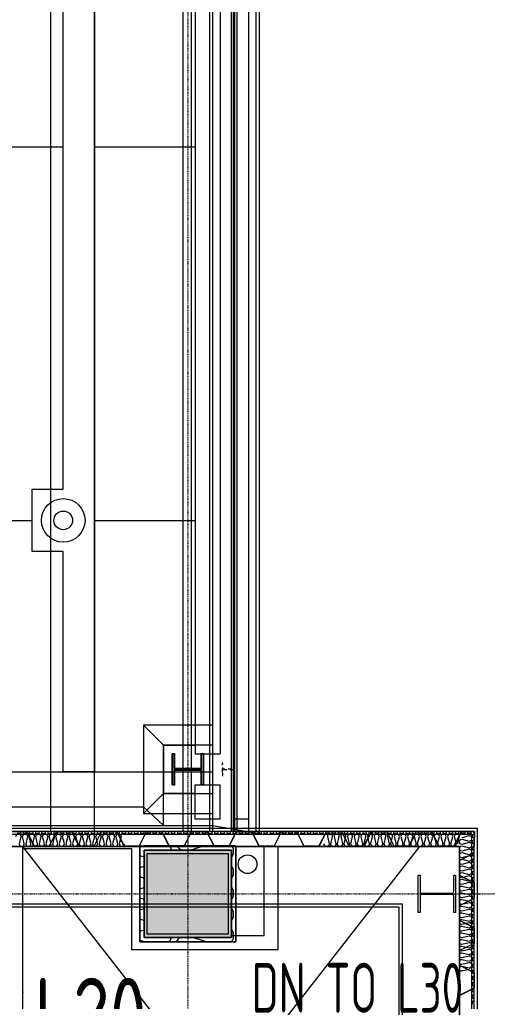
# Model space of a CAD drawing. Extents: x -32000 to 416743, y -254124 to 144214.
# Drawn here: x 260250 to 264005, y 29136 to 37022 of the extents above; entities that cross this region are included whole.
import ezdxf
from ezdxf.enums import TextEntityAlignment as Align

# ---------------------------------------------------------------- set-up
doc = ezdxf.new("R2010")
doc.units = 0
doc.header["$LTSCALE"] = 10
for name, pattern in [('H12PL4$0$JJP_三點線', [0.9, 0.3, -0.15, 0, -0.15, 0, -0.15, 0, -0.15]), ('H12PL4$0$JJP_虛線(退縮線、投影線、地下室範圍、非屬本工程、圖面分區)', [0.45, 0.3, -0.15]), ('H12PL4$0$TAI_虛線', [5.644, 2.822, -2.822]), ('XFM7P40ICA$0$H12PL4$0$CENTERK1', [0.0983, 0.0833, -0.005, 0.005, -0.005]), ('XFM7P40ICA$0$H12PL4$0$JJP_三點線', [0.9, 0.3, -0.15, 0, -0.15, 0, -0.15, 0, -0.15]), ('XFM7P40ICA$0$H12PL4$0$JJP_虛線(退縮線、投影線、地下室範圍、非屬本工程、圖面分區)', [0.45, 0.3, -0.15]), ('XFM7P40ICA$0$H12PL4$0$TAI_虛線', [5.644, 2.822, -2.822])]:
    doc.linetypes.add(name, pattern=pattern)
for name, color, linetype in [('H12PL4$0$A-OBJE-2D', 252, 'Continuous'), ('H12PL4$0$A-WALL-EX', 252, 'Continuous'), ('H12PL4$0$A-WALL-IN', 252, 'Continuous'), ('H12PL4$0$S-COL', 252, 'Continuous'), ('H12PL4$0$S-GRID', 252, 'Continuous'), ('H12PL4$0$S-SLAB-SHOW', 252, 'Continuous'), ('X-F-L40-E-CT-LV$0$E-CBL-TXT', 250, 'Continuous'), ('XFAC-F-IS-OSA-40-南棟$0$E-IT-DIM', 250, 'Continuous'), ('XFAC-F-IS-OSA-40-南棟$0$IC-PNL-TXT', 250, 'Continuous'), ('XFAC-F-IS-OSA-40-南棟$0$XFAC-F-ISEQ40-南棟$0$I-IA-P1A-TEXT', 250, 'Continuous'), ('XFM7P40ICA$0$H12PL4$0$A-WALL-EX', 252, 'Continuous'), ('XFM7P40ICA$0$H12PL4$0$A-WALL-IN', 252, 'Continuous'), ('XFM7P40ICA$0$H12PL4$0$Hattch', 252, 'Continuous'), ('XFM7P40ICA$0$H12PL4$0$L40_19_DRAN', 252, 'Continuous'), ('XFM7P40ICA$0$H12PL4$0$L40_19_GW', 252, 'Continuous'), ('XFM7P40ICA$0$H12PL4$0$L40_19_MEJI', 252, 'Continuous'), ('XFM7P40ICA$0$H12PL4$0$L40_19_SIAGE1', 252, 'Continuous'), ('XFM7P40ICA$0$H12PL4$0$L40_19_SIAGE2', 252, 'Continuous'), ('XFM7P40ICA$0$H12PL4$0$L40_19_SIAGE3', 252, 'Continuous'), ('XFM7P40ICA$0$H12PL4$0$L40_19_STEEL2', 252, 'Continuous'), ('XFM7P40ICA$0$H12PL4$0$L40_19_SUGATA2', 252, 'Continuous'), ('XFM7P40ICA$0$H12PL4$0$L40_19_SUGATA3', 252, 'Continuous'), ('XFM7P40ICA$0$H12PL4$0$S-COL', 252, 'Continuous'), ('XFM7P40ICA$0$H12PL4$0$S-GRID', 252, 'Continuous')]:
    doc.layers.add(name, color=color, linetype=linetype)
doc.styles.add('X-F-L40-E-CT-LV$0$aa-txt', font='isocp.shx', dxfattribs={"width": 0.8, "bigfont": 'china.shx'})
doc.styles.add('XFAC-F-IS-OSA-40-南棟$0$aa-txt', font='isocp.shx', dxfattribs={"bigfont": 'chineset.shx'})
doc.styles.add('XFAC-F-IS-OSA-40-南棟$0$XFAC-F-ISEQ40-南棟$0$aa-txt', font='isocp.shx', dxfattribs={"bigfont": 'chineset.shx'})

# ---------------------------------------------------------------- blocks, each defined once
blk = doc.blocks.new('H12PL4')
at = {"layer": 'H12PL4$0$A-OBJE-2D', "lineweight": 0}
for p, q in [((260275, 26300), (263463, 30380.5)), ((263463, 26300), (260275, 30380.5))]:
    blk.add_line(p, q, dxfattribs=at)
at = {"layer": 'H12PL4$0$A-WALL-EX', "lineweight": 0}
for p, q in [((261800, 30500), (261800, 89960)), ((262150, 30500), (261965, 30500)), ((262150, 30500), (261965, 30500))]:
    blk.add_line(p, q, dxfattribs=at)
at = {"layer": 'H12PL4$0$A-WALL-EX', "lineweight": 0, "flags": 128}
for points in [[(262150, 30500), (262150, 90550)], [(262150, 30500), (262150, 90550)], [(261950, 30500), (261950, 90350)], [(261965, 90365), (261965, 30500)], [(261775, 90175), (261775, 30500)], [(262175, 30500), (262175, 90175)], [(261560, 89960), (261560, 30500)], [(261965, 30500), (259935, 30500)], [(261800, 30500), (261560, 30500)], [(262175, 30500), (261775, 30500)], [(261950, 30500), (261800, 30500)], [(263900, 30500), (262150, 30500)], [(263900, 30500), (263900, 30380)], [(259935, 30380), (261965, 30380)], [(261965, 30380), (263780, 30380)], [(263780, 30380), (263780, -2530)], [(263900, -2650), (263900, 30380)]]:
    blk.add_lwpolyline(points, dxfattribs=at)
at = {"layer": 'H12PL4$0$A-WALL-EX', "linetype": 'H12PL4$0$JJP_虛線(退縮線、投影線、地下室範圍、非屬本工程、圖面分區)', "lineweight": 0, "flags": 128}
for points in [[(263319.5, 30380), (243220, 30380)], [(263780, 30380), (263319.5, 30380)], [(263780, -2650), (263780, 30380)], [(243680.5, 29919.5), (263319.5, 29919.5)], [(263319.5, 29919.5), (263319.5, -2069.5)]]:
    blk.add_lwpolyline(points, dxfattribs=at)
at = {"layer": 'H12PL4$0$A-WALL-EX', "lineweight": 0}
blk.add_point((261965, 30380), dxfattribs=at)
blk.add_point((261965, 30380), dxfattribs=at)
at = {"layer": 'H12PL4$0$A-WALL-IN', "lineweight": 0, "flags": 128}
for points in [[(260275, 30380.5), (260125, 30380.5)], [(260275, 26300), (260275, 30380.5)], [(261215, 30385), (261250, 30385)], [(261215, 30385), (261215, 29615)], [(261950, 30385), (261250, 30385)], [(261985, 30385), (261950, 30385)], [(261985, 29650), (261985, 30385)], [(261985, 29615), (261985, 29650)], [(261215, 29615), (261250, 29615)], [(261250, 29615), (261985, 29615)]]:
    blk.add_lwpolyline(points, dxfattribs=at)
at = {"layer": 'H12PL4$0$S-COL', "lineweight": 0, "flags": 128}
for points in [[(261245, 31355), (261245, 30645)], [(261245, 31355), (261405, 31195)], [(261800, 31355), (261245, 31355)], [(261800, 30645), (261800, 30805), (261800, 31195), (261800, 31355)], [(261405, 31195), (261405, 30805)], [(261800, 31195), (261405, 31195)], [(261245, 30645), (261405, 30805)], [(261405, 30805), (261800, 30805)], [(261245, 30645), (261800, 30645)]]:
    blk.add_lwpolyline(points, dxfattribs=at)
for points in [[(261725, 30875), (261725, 31125), (261705, 31125), (261705, 31007.5), (261495, 31007.5), (261495, 31125), (261475, 31125), (261475, 30875), (261495, 30875), (261495, 30992.5), (261705, 30992.5), (261705, 30875)], [(261250, 29650), (261950, 29650), (261950, 30350), (261250, 30350)]]:
    blk.add_lwpolyline(points, close=True, dxfattribs=at)
at = {"layer": 'H12PL4$0$S-COL', "linetype": 'H12PL4$0$TAI_虛線', "lineweight": 0, "flags": 128}
blk.add_lwpolyline([(261975, 30950), (261975, 31050), (261970, 31050), (261970, 31002.5), (261880, 31002.5), (261880, 31050), (261875, 31050), (261875, 30950), (261880, 30950), (261880, 30997.5), (261970, 30997.5), (261970, 30950)], close=True, dxfattribs=at)
at = {"layer": 'H12PL4$0$S-GRID', "linetype": 'H12PL4$0$JJP_三點線', "lineweight": 0}
for p, q in [((261600, 128250), (261600, -28000)), ((-29000, 30000), (289600, 30000))]:
    blk.add_line(p, q, dxfattribs=at)
at = {"layer": 'H12PL4$0$S-SLAB-SHOW', "lineweight": 0}
for p, q in [((260500, 30500), (260500, 89560)), ((260850, 30500), (260850, 89560)), ((261630, 30500), (261630, 89560))]:
    blk.add_line(p, q, dxfattribs=at)
at = {"layer": 'H12PL4$0$S-SLAB-SHOW', "lineweight": 0, "flags": 128}
for points in [[(261800, 30500), (261800, 89560)], [(260500, 30500), (244300, 30500)], [(260850, 30500), (260500, 30500)], [(261630, 30500), (260850, 30500)], [(261800, 30500), (261630, 30500)]]:
    blk.add_lwpolyline(points, dxfattribs=at)
at = {"layer": 'H12PL4$0$S-SLAB-SHOW', "linetype": 'H12PL4$0$TAI_虛線', "lineweight": 0, "flags": 128}
for points in [[(243219.5, 30380), (263780, 30380)], [(263780, 30380), (263780, -2530)]]:
    blk.add_lwpolyline(points, dxfattribs=at)
blk = doc.blocks.new('X-F-L40-E-CT-LV')
at = {"layer": 'X-F-L40-E-CT-LV$0$E-CBL-TXT', "style": 'X-F-L40-E-CT-LV$0$aa-txt', "width": 0.7}
blk.add_text('DN TO L30', height=400, dxfattribs=at).set_placement((262112.787, 29245.205), align=Align.MIDDLE_LEFT)
blk = doc.blocks.new('XFAC-F-IS-OSA-40-南棟$0$A$C6b9e34aa')
at = {"layer": 'XFAC-F-IS-OSA-40-南棟$0$XFAC-F-ISEQ40-南棟$0$I-IA-P1A-TEXT', "style": 'XFAC-F-IS-OSA-40-南棟$0$XFAC-F-ISEQ40-南棟$0$aa-txt', "width": 0.8}
blk.add_text('50A DN TO L20', height=600, dxfattribs=at).set_placement((257095, 28725.5))
blk = doc.blocks.new('XFAC-F-IS-OSA-40-南棟')
at = {"layer": 'XFAC-F-IS-OSA-40-南棟$0$E-IT-DIM'}
blk.add_blockref('XFAC-F-IS-OSA-40-南棟$0$A$C6b9e34aa', (0, 0), dxfattribs=at)
at = {"layer": 'XFAC-F-IS-OSA-40-南棟$0$IC-PNL-TXT', "style": 'XFAC-F-IS-OSA-40-南棟$0$aa-txt', "width": 0.8}
for tag, p in [('PDP', (401601.6, 10268.5)), ('PLC', (402401.6, 10268.5)), ('PLC', (403201.6, 10268.5)), ('PLC', (404001.6, 10268.5))]:
    blk.add_attdef(tag, text='', height=400, rotation=180, dxfattribs=at).set_placement(p, align=Align.MIDDLE)
at = {"layer": 'XFAC-F-IS-OSA-40-南棟$0$IC-PNL-TXT', "color": 9, "style": 'XFAC-F-IS-OSA-40-南棟$0$aa-txt', "width": 0.8}
blk.add_attdef('PLC', text='', height=400, rotation=180, dxfattribs=at).set_placement((404801.6, 10268.5), align=Align.MIDDLE)
blk = doc.blocks.new('XFM7P40ICA$0$H12PL4')
at = {"layer": 'XFM7P40ICA$0$H12PL4$0$Hattch', "linetype": 'Continuous', "lineweight": 0}
for points in [[(261725, 30875), (261725, 31125), (261705, 31125), (261705, 31007.5), (261495, 31007.5), (261495, 31125), (261475, 31125), (261475, 30875), (261495, 30875), (261495, 30992.5), (261705, 30992.5), (261705, 30875)], [(261250, 29650), (261950, 29650), (261950, 30350), (261250, 30350)]]:
    blk.add_hatch(color=256, dxfattribs=at).paths.add_polyline_path(points)
at = {"layer": 'XFM7P40ICA$0$H12PL4$0$A-WALL-EX', "linetype": 'XFM7P40ICA$0$H12PL4$0$JJP_虛線(退縮線、投影線、地下室範圍、非屬本工程、圖面分區)', "lineweight": 0}
blk.add_line((261995, 30500), (261995, 90375), dxfattribs=at)
at = {"layer": 'XFM7P40ICA$0$H12PL4$0$A-WALL-EX', "lineweight": 0}
for p, q in [((261800, 30500), (261800, 89960)), ((260500, 30500), (260500, 89560)), ((260850, 30500), (260850, 89560)), ((261630, 30500), (261630, 89560)), ((262150, 30500), (261965, 30500)), ((262150, 30500), (261965, 30500))]:
    blk.add_line(p, q, dxfattribs=at)
at = {"layer": 'XFM7P40ICA$0$H12PL4$0$A-WALL-EX', "lineweight": 0, "flags": 128}
for points in [[(262150, 30500), (262150, 90550)], [(261950, 30500), (261950, 90350)], [(261965, 90365), (261965, 30500)], [(261775, 90175), (261775, 30500)], [(262175, 30500), (262175, 90175)], [(261560, 89960), (261560, 30500)], [(261800, 30500), (261800, 89560)], [(261965, 30500), (243300, 30500)], [(260500, 30500), (244300, 30500)], [(260850, 30500), (260500, 30500)], [(261630, 30500), (260850, 30500)], [(261800, 30500), (261560, 30500)], [(261800, 30500), (261630, 30500)], [(262175, 30500), (261775, 30500)], [(261950, 30500), (261800, 30500)], [(263900, 30500), (262150, 30500)], [(263900, 30500), (263900, 30380)], [(243300, 30380), (261965, 30380)], [(260275, 30380.5), (260125, 30380.5)], [(260275, 26300), (260275, 30380.5)], [(261965, 30380), (263780, 30380)], [(263780, 30380), (263780, -2530)], [(263900, -2650), (263900, 30380)]]:
    blk.add_lwpolyline(points, dxfattribs=at)
at = {"layer": 'XFM7P40ICA$0$H12PL4$0$A-WALL-EX', "linetype": 'XFM7P40ICA$0$H12PL4$0$JJP_虛線(退縮線、投影線、地下室範圍、非屬本工程、圖面分區)', "lineweight": 0, "flags": 128}
for points in [[(262090, 30500), (262090, 90490)], [(261975, 37450), (261975, 31050)], [(261975, 30950), (261975, 30500)], [(263295, 30525), (243075, 30525)], [(263925, 30525), (263295, 30525)], [(263925, -2657.9), (263925, 30525)], [(261995, 30500), (261975, 30500)], [(262090, 30500), (261995, 30500)], [(263319.5, 30380), (243220, 30380)], [(263780, 30380), (263319.5, 30380)], [(263780, -2650), (263780, 30380)], [(243680.5, 29919.5), (263319.5, 29919.5)], [(243705, 29895), (263295, 29895)], [(263295, 29895), (263295, -2027.9)], [(263319.5, 29919.5), (263319.5, -2069.5)]]:
    blk.add_lwpolyline(points, dxfattribs=at)
at = {"layer": 'XFM7P40ICA$0$H12PL4$0$A-WALL-EX', "lineweight": 0}
blk.add_point((261965, 30380), dxfattribs=at)
blk.add_point((261965, 30380), dxfattribs=at)
at = {"layer": 'XFM7P40ICA$0$H12PL4$0$A-WALL-IN', "lineweight": 0, "flags": 128}
for points in [[(261215, 30385), (261250, 30385)], [(261215, 30385), (261215, 29615)], [(261950, 30385), (261250, 30385)], [(261985, 30385), (261950, 30385)], [(261985, 29650), (261985, 30385)], [(261985, 29615), (261985, 29650)], [(261215, 29615), (261250, 29615)], [(261250, 29615), (261985, 29615)]]:
    blk.add_lwpolyline(points, dxfattribs=at)
at = {"layer": 'XFM7P40ICA$0$H12PL4$0$Hattch', "lineweight": 0}
for p, q in [((260184.9, 30500), (260308.6, 30500)), ((260307.6, 30498.3), (260185.9, 30498.3)), ((260367.8, 30380), (260308.6, 30498.3)), ((260368.8, 30381.7), (260309.7, 30500)), ((260486.7, 30381.7), (260545.9, 30500)), ((260487.8, 30380), (260546.9, 30498.3)), ((260545.9, 30500), (260669.7, 30500)), ((260668.6, 30498.3), (260546.9, 30498.3)), ((260728.8, 30380), (260669.7, 30498.3)), ((260729.8, 30381.7), (260670.7, 30500)), ((260847.8, 30381.7), (260906.9, 30500)), ((260848.8, 30380), (260908, 30498.3)), ((260906.9, 30500), (261030.7, 30500)), ((261029.7, 30498.3), (260908, 30498.3)), ((261089.8, 30380), (261030.7, 30498.3)), ((261090.9, 30381.7), (261031.7, 30500)), ((261208.8, 30381.7), (261268, 30500)), ((261209.8, 30380), (261269, 30498.3)), ((261268, 30500), (261391.7, 30500)), ((261390.7, 30498.3), (261269, 30498.3)), ((261450.9, 30380), (261391.7, 30498.3)), ((261451.9, 30381.7), (261392.8, 30500)), ((261569.8, 30381.7), (261629, 30500)), ((261570.9, 30380), (261630, 30498.3)), ((261629, 30500), (261752.8, 30500)), ((261751.7, 30498.3), (261630, 30498.3)), ((261811.9, 30380), (261752.8, 30498.3)), ((261813, 30381.7), (261753.8, 30500)), ((261930.9, 30381.7), (261965, 30449.9)), ((261931.9, 30380), (261965, 30446.1)), ((261965, 30449.9), (261990, 30500)), ((261965, 30446.1), (261991.1, 30498.3)), ((262112.8, 30498.3), (261991.1, 30498.3)), ((262122, 30481.9), (262113.8, 30498.3)), ((262123.5, 30482.8), (262114.8, 30500)), ((262173, 30380), (262122, 30481.9)), ((262174, 30381.7), (262123.5, 30482.8)), ((262291.9, 30381.7), (262351.1, 30500)), ((262293, 30380), (262352.1, 30498.3)), ((262473.8, 30498.3), (262352.1, 30498.3)), ((262534, 30380), (262474.8, 30498.3)), ((262535, 30381.7), (262475.9, 30500)), ((262653, 30381.7), (262712.1, 30500)), ((262654, 30380), (262713.2, 30498.3)), ((262712.1, 30500), (262835.9, 30500)), ((262834.8, 30498.3), (262713.2, 30498.3)), ((262895, 30380), (262835.9, 30498.3)), ((262896.1, 30381.7), (262836.9, 30500)), ((263014, 30381.7), (263073.2, 30500)), ((263015, 30380), (263074.2, 30498.3)), ((263073.2, 30500), (263196.9, 30500)), ((263195.9, 30498.3), (263074.2, 30498.3)), ((263256.1, 30380), (263196.9, 30498.3)), ((263257.1, 30381.7), (263198, 30500)), ((263375, 30381.7), (263434.2, 30500)), ((263376.1, 30380), (263435.2, 30498.3)), ((263434.2, 30500), (263558, 30500)), ((263556.9, 30498.3), (263435.2, 30498.3)), ((263617.1, 30380), (263558, 30498.3)), ((263618.2, 30381.7), (263559, 30500)), ((263736.1, 30381.7), (263780, 30469.5)), ((263737.1, 30380), (263780, 30465.8)), ((263780, 30469.5), (263795.2, 30500)), ((263780, 30465.8), (263796.3, 30498.3)), ((263898.3, 30498.3), (263796.3, 30498.3)), ((263900, 30498.3), (263898.3, 30498.3)), ((260487.8, 30380), (260367.8, 30380)), ((260486.7, 30381.7), (260368.8, 30381.7)), ((260848.8, 30380), (260728.8, 30380)), ((260847.8, 30381.7), (260729.8, 30381.7)), ((261209.8, 30380), (261089.8, 30380)), ((261208.8, 30381.7), (261090.9, 30381.7)), ((261215, 30380.5), (261218.4, 30381.6)), ((261218.4, 30381.6), (261229.6, 30385)), ((261570.9, 30380), (261450.9, 30380)), ((261569.8, 30381.7), (261451.9, 30381.7)), ((261459, 30382.2), (261457.1, 30385)), ((261465.7, 30363.7), (261459, 30382.2)), ((261467.3, 30350), (261465.7, 30363.7)), ((261512.7, 30385), (261519.9, 30374.2)), ((261519.9, 30374.2), (261534.2, 30360.7)), ((261534.2, 30360.7), (261551.2, 30351)), ((261615.6, 30350), (261729.6, 30385)), ((261930.9, 30381.7), (261813, 30381.7)), ((261959, 30382.2), (261957.1, 30385)), ((261965.2, 30365.2), (261959, 30382.2)), ((261965.7, 30363.7), (261965.2, 30365.2)), ((261967.3, 30350), (261965.7, 30363.7)), ((262291.9, 30381.7), (262174, 30381.7)), ((262654, 30380), (262534, 30380)), ((262653, 30381.7), (262535, 30381.7)), ((263015, 30380), (262895, 30380)), ((263014, 30381.7), (262896.1, 30381.7)), ((263376.1, 30380), (263256.1, 30380)), ((263375, 30381.7), (263257.1, 30381.7)), ((263736.1, 30381.7), (263618.2, 30381.7)), ((263898.3, 30328.3), (263898.3, 30380)), ((261215, 30308), (261250, 30297.2)), ((261551.2, 30351), (261554.6, 30350)), ((261950, 30292.7), (261959, 30306.3)), ((261959, 30306.3), (261965.7, 30324.7)), ((261965.7, 30324.7), (261968, 30344.2)), ((261968, 30344.2), (261967.3, 30350)), ((263780, 30268.1), (263898.3, 30327.2)), ((263781.7, 30267), (263900, 30326.2)), ((261215, 30210.5), (261250, 30221.3)), ((261959, 30212.2), (261950, 30225.8)), ((261965.7, 30193.7), (261959, 30212.2)), ((263780, 30148.1), (263780, 30268.1)), ((263781.7, 30149.1), (263781.7, 30267)), ((261215, 30138), (261250, 30127.2)), ((261950, 30122.7), (261959, 30136.3)), ((261959, 30136.3), (261965.7, 30154.7)), ((261968, 30174.2), (261965.7, 30193.7)), ((261965.7, 30154.7), (261968, 30174.2)), ((263780, 30148.1), (263898.3, 30088.9)), ((263781.7, 30149.1), (263900, 30089.9)), ((261215, 30040.5), (261250, 30051.3)), ((261959, 30042.2), (261950, 30055.8)), ((263898.3, 29967.2), (263898.3, 30088.9)), ((263900, 30089.9), (263900, 29966.2)), ((261215, 29968), (261250, 29957.2)), ((261950, 29952.7), (261959, 29966.3)), ((261965.7, 30023.7), (261959, 30042.2)), ((261959, 29966.3), (261965.7, 29984.7)), ((261968, 30004.2), (261965.7, 30023.7)), ((261965.7, 29984.7), (261968, 30004.2)), ((263780, 29907), (263898.3, 29966.2)), ((263780, 29787), (263780, 29907)), ((263781.7, 29906), (263900, 29965.1)), ((263781.7, 29788.1), (263781.7, 29906)), ((261215, 29870.5), (261250, 29881.3)), ((261959, 29872.2), (261950, 29885.8)), ((261965.7, 29853.7), (261959, 29872.2)), ((261959, 29796.3), (261965.7, 29814.7)), ((261968, 29834.2), (261965.7, 29853.7)), ((261965.7, 29814.7), (261968, 29834.2)), ((261215, 29798), (261250, 29787.2)), ((261950, 29782.7), (261959, 29796.3)), ((263780, 29787), (263898.3, 29727.9)), ((263781.7, 29788.1), (263900, 29728.9)), ((263900, 29728.9), (263900, 29605.1)), ((261215, 29700.5), (261250, 29711.3)), ((261465.7, 29644.7), (261466.3, 29650)), ((261538.1, 29650), (261534.2, 29647.8)), ((261643.2, 29650), (261757.2, 29615)), ((261959, 29702.2), (261950, 29715.8)), ((261965.7, 29683.7), (261959, 29702.2)), ((261968, 29664.2), (261965.7, 29683.7)), ((261965.7, 29644.7), (261966.3, 29650)), ((261966.3, 29650), (261968, 29664.2)), ((263898.3, 29606.2), (263898.3, 29727.9)), ((261215, 29628), (261224.9, 29624.9)), ((261224.9, 29624.9), (261250, 29617.2)), ((261250, 29617.2), (261257.2, 29615)), ((261451.5, 29615), (261459, 29626.3)), ((261459, 29626.3), (261465.7, 29644.7)), ((261509, 29617.9), (261508, 29615)), ((261519.9, 29634.3), (261509, 29617.9)), ((261534.2, 29647.8), (261519.9, 29634.3)), ((261951.5, 29615), (261959, 29626.3)), ((261959, 29626.3), (261962.9, 29637.1)), ((261962.9, 29637.1), (261965.7, 29644.7)), ((263780, 29546), (263898.3, 29605.1)), ((263781.7, 29544.9), (263900, 29604.1)), ((263780, 29426), (263780, 29546)), ((263781.7, 29427), (263781.7, 29544.9)), ((263780, 29426), (263898.3, 29366.8)), ((263781.7, 29427), (263900, 29367.9)), ((263898.3, 29245.1), (263898.3, 29366.8)), ((263900, 29367.9), (263900, 29244.1)), ((263780, 29184.9), (263898.3, 29244.1)), ((263780, 29064.9), (263780, 29184.9)), ((263781.7, 29183.9), (263900, 29243.1)), ((263781.7, 29066), (263781.7, 29183.9))]:
    blk.add_line(p, q, dxfattribs=at)
at = {"layer": 'XFM7P40ICA$0$H12PL4$0$L40_19_DRAN', "lineweight": 0}
for centre, radius in [((260600, 33000), 175), ((260600, 33000), 75), ((262079.7, 30238), 75)]:
    blk.add_circle(centre, radius, dxfattribs=at)
at = {"layer": 'XFM7P40ICA$0$H12PL4$0$L40_19_GW', "lineweight": 0, "flags": 128}
for points in [[(260219.4, 30459.9, -1), (260260.6, 30459.9), (260246.2, 30401.1, 1), (260287.4, 30401.1), (260273, 30459.9, -1), (260314.2, 30459.9), (260299.8, 30401.1, 1), (260341, 30401.1), (260326.6, 30459.9, -1), (260367.8, 30459.9), (260353.4, 30401.1, 1), (260394.6, 30401.1), (260380.2, 30459.9, -1), (260421.4, 30459.9), (260407, 30401.1, 1), (260448.2, 30401.1), (260433.8, 30459.9, -1), (260475, 30459.9), (260460.6, 30401.1, 1), (260501.8, 30401.1), (260487.4, 30459.9, -1), (260528.6, 30459.9), (260514.2, 30401.1, 1), (260555.4, 30401.1), (260541, 30459.9, -1), (260582.2, 30459.9), (260567.8, 30401.1, 1), (260609, 30401.1), (260594.6, 30459.9, -1), (260635.8, 30459.9), (260621.4, 30401.1, 1), (260662.6, 30401.1), (260648.2, 30459.9, -1), (260689.4, 30459.9), (260675, 30401.1, 1), (260716.2, 30401.1), (260701.8, 30459.9, -1), (260743, 30459.9), (260728.6, 30401.1, 1), (260769.8, 30401.1), (260755.4, 30459.9, -1), (260796.6, 30459.9), (260782.2, 30401.1, 1), (260823.4, 30401.1), (260809, 30459.9, -1), (260850.2, 30459.9), (260835.8, 30401.1, 1), (260877, 30401.1), (260862.6, 30459.9, -1), (260903.8, 30459.9), (260889.4, 30401.1, 1), (260930.6, 30401.1), (260916.2, 30459.9, -1), (260957.4, 30459.9), (260943, 30401.1, 1), (260984.2, 30401.1), (260969.8, 30459.9, -1), (261011, 30459.9), (260996.6, 30401.1, 1), (261037.8, 30401.1), (261023.4, 30459.9, -1), (261064.6, 30459.9), (261050.2, 30401.1, 1), (261091.4, 30401.1)], [(263766.1, 30401.1), (263780.5, 30459.9, 1), (263739.3, 30459.9), (263753.7, 30401.1, -1), (263712.5, 30401.1), (263726.9, 30459.9, 1), (263685.7, 30459.9), (263700.1, 30401.1, -1), (263658.9, 30401.1), (263673.3, 30459.9, 1), (263632.1, 30459.9), (263646.5, 30401.1, -1), (263605.3, 30401.1), (263619.7, 30459.9, 1), (263578.5, 30459.9), (263592.9, 30401.1, -1), (263551.7, 30401.1), (263566.1, 30459.9, 1), (263524.9, 30459.9), (263539.3, 30401.1, -1), (263498.1, 30401.1), (263512.5, 30459.9, 1), (263471.3, 30459.9), (263485.7, 30401.1, -1), (263444.5, 30401.1), (263458.9, 30459.9, 1), (263417.7, 30459.9), (263432.1, 30401.1, -1), (263390.9, 30401.1), (263405.3, 30459.9, 1), (263364.1, 30459.9), (263378.5, 30401.1, -1), (263337.3, 30401.1), (263351.7, 30459.9, 1), (263310.5, 30459.9), (263324.9, 30401.1, -1), (263283.7, 30401.1), (263298.1, 30459.9, 1), (263256.9, 30459.9), (263271.3, 30401.1, -1), (263230.1, 30401.1), (263244.5, 30459.9, 1), (263203.3, 30459.9), (263217.7, 30401.1, -1), (263176.5, 30401.1), (263190.9, 30459.9, 1), (263149.7, 30459.9), (263164.1, 30401.1, -1), (263122.9, 30401.1), (263137.3, 30459.9, 1), (263096.1, 30459.9), (263110.5, 30401.1, -1), (263069.3, 30401.1), (263083.7, 30459.9, 1), (263042.5, 30459.9), (263056.9, 30401.1, -1), (263015.7, 30401.1), (263030.1, 30459.9, 1), (262988.9, 30459.9), (263003.3, 30401.1, -1), (262962.1, 30401.1), (262976.5, 30459.9, 1), (262935.3, 30459.9), (262949.7, 30401.1, -1), (262908.5, 30401.1), (262922.9, 30459.9, 1), (262881.7, 30459.9), (262896.1, 30401.1, -1), (262854.9, 30401.1), (262869.3, 30459.9, 1), (262828.1, 30459.9), (262842.5, 30401.1, -1), (262801.3, 30401.1), (262815.7, 30459.9, 1), (262774.5, 30459.9), (262788.9, 30401.1, -1), (262747.7, 30401.1), (262762.1, 30459.9, 1), (262720.9, 30459.9), (262735.3, 30401.1, -1), (262694.1, 30401.1)], [(263859.9, 29393), (263801.1, 29378.6, -1), (263801.1, 29419.8), (263859.9, 29405.4, 1), (263859.9, 29446.6), (263801.1, 29432.2, -1), (263801.1, 29473.4), (263859.9, 29459, 1), (263859.9, 29500.2), (263801.1, 29485.8, -1), (263801.1, 29527), (263859.9, 29512.6, 1), (263859.9, 29553.8), (263801.1, 29539.4, -1), (263801.1, 29580.6), (263859.9, 29566.2, 1), (263859.9, 29607.4), (263801.1, 29593, -1), (263801.1, 29634.2), (263859.9, 29619.8, 1), (263859.9, 29661), (263801.1, 29646.6, -1), (263801.1, 29687.8), (263859.9, 29673.4, 1), (263859.9, 29714.6), (263801.1, 29700.2, -1), (263801.1, 29741.4), (263859.9, 29727, 1), (263859.9, 29768.2), (263801.1, 29753.8, -1), (263801.1, 29795), (263859.9, 29780.6, 1), (263859.9, 29821.8), (263801.1, 29807.4, -1), (263801.1, 29848.6), (263859.9, 29834.2, 1), (263859.9, 29875.4), (263801.1, 29861, -1), (263801.1, 29902.2), (263859.9, 29887.8, 1), (263859.9, 29929), (263801.1, 29914.6, -1), (263801.1, 29955.8), (263859.9, 29941.4, 1), (263859.9, 29982.6), (263801.1, 29968.2, -1), (263801.1, 30009.4), (263859.9, 29995, 1), (263859.9, 30036.2), (263801.1, 30021.8, -1), (263801.1, 30063), (263859.9, 30048.6, 1), (263859.9, 30089.8), (263801.1, 30075.4, -1), (263801.1, 30116.6), (263859.9, 30102.2, 1), (263859.9, 30143.4), (263801.1, 30129, -1), (263801.1, 30170.2), (263859.9, 30155.8, 1), (263859.9, 30197), (263801.1, 30182.6, -1), (263801.1, 30223.8), (263859.9, 30209.4, 1), (263859.9, 30250.6), (263801.1, 30236.2, -1), (263801.1, 30277.4), (263859.9, 30263, 1), (263859.9, 30304.2), (263801.1, 30289.8, -1), (263801.1, 30331), (263859.9, 30316.6, 1), (263859.9, 30357.8), (263801.1, 30343.4, -1), (263801.1, 30384.6), (263859.9, 30370.2, 1), (263859.9, 30411.4), (263801.1, 30397, -1), (263801.1, 30438.2), (263859.9, 30423.8, 1), (263859.9, 30465), (263801.1, 30450.6)]]:
    blk.add_lwpolyline(points, format="xyb", dxfattribs=at)
at = {"layer": 'XFM7P40ICA$0$H12PL4$0$L40_19_MEJI', "lineweight": 0}
for p, q in [((244130, 36000), (260600, 36000)), ((260850, 36000), (261660, 36000)), ((252850, 33000), (260350, 33000)), ((260850, 33000), (261660, 33000)), ((258145, 30980), (261800, 30980))]:
    blk.add_line(p, q, dxfattribs=at)
at = {"layer": 'XFM7P40ICA$0$H12PL4$0$L40_19_MEJI', "lineweight": 0, "flags": 128}
blk.add_lwpolyline([(260600, 30980), (260600, 32750), (260350, 32750), (260350, 33250), (260600, 33250), (260600, 45250), (260350, 45250), (260350, 45750), (260600, 45750), (260600, 60250), (260350, 60250), (260350, 60750), (260600, 60750), (260600, 75250), (260350, 75250), (260350, 75750), (260600, 75750), (260600, 89250), (260350, 89250), (260350, 89750), (260850, 89750), (260850, 30980)], close=True, dxfattribs=at)
at = {"layer": 'XFM7P40ICA$0$H12PL4$0$L40_19_SIAGE1', "lineweight": 0, "flags": 128}
blk.add_lwpolyline([(263850.4, 30501.2), (263901.2, 30501.2), (263901.2, 30450.4)], dxfattribs=at)
blk.add_lwpolyline([(263850.4, 30501.2), (263901.2, 30501.2), (263901.2, 30450.4)], dxfattribs=at)
at = {"layer": 'XFM7P40ICA$0$H12PL4$0$L40_19_SIAGE1', "lineweight": 0}
blk.add_point((260275, 29210), dxfattribs=at)
at = {"layer": 'XFM7P40ICA$0$H12PL4$0$L40_19_SIAGE2', "lineweight": 0}
for p, q in [((260275, 26300), (260275, 30365)), ((260275, 30365), (261150, 30365)), ((261150, 29550), (261150, 30365)), ((262325, 29550), (262325, 30380.5)), ((262325, 29550), (261150, 29550))]:
    blk.add_line(p, q, dxfattribs=at)
at = {"layer": 'XFM7P40ICA$0$H12PL4$0$L40_19_SIAGE2', "lineweight": 0, "flags": 128}
for points in [[(263898, 30485.5), (263898, 30500), (263873.2, 30500), (263873.2, 30485.5), (263848.4, 30485.5), (263848.4, 30500), (263823.6, 30500), (263823.6, 30485.5), (263798.8, 30485.5), (263798.8, 30500), (263774, 30500), (263774, 30485.5), (263749.2, 30485.5), (263749.2, 30500), (263724.4, 30500), (263724.4, 30485.5), (263699.6, 30485.5), (263699.6, 30500), (263674.8, 30500), (263674.8, 30485.5), (263650, 30485.5), (263650, 30500), (263625.2, 30500), (263625.2, 30485.5), (263600.4, 30485.5), (263600.4, 30500), (263575.6, 30500), (263575.6, 30485.5), (263550.8, 30485.5), (263550.8, 30500), (263526, 30500), (263526, 30485.5), (263501.2, 30485.5), (263501.2, 30500), (263478, 30500), (263478, 30485.5), (263453.2, 30485.5), (263453.2, 30500), (263428.4, 30500), (263428.4, 30485.5), (263403.6, 30485.5), (263403.6, 30500), (263378.8, 30500), (263378.8, 30485.5), (263354, 30485.5), (263354, 30500), (263329.2, 30500), (263329.2, 30485.5), (263304.4, 30485.5), (263304.4, 30500), (263279.6, 30500), (263279.6, 30485.5), (263254.8, 30485.5), (263254.8, 30500), (263230, 30500), (263230, 30485.5), (263205.2, 30485.5), (263205.2, 30500), (263180.4, 30500), (263180.4, 30485.5), (263155.6, 30485.5), (263155.6, 30500), (263130.8, 30500), (263130.8, 30485.5), (263106, 30485.5), (263106, 30500), (263081.2, 30500), (263081.2, 30485.5), (263056.4, 30485.5), (263056.4, 30500), (263031.6, 30500), (263031.6, 30485.5), (263006.8, 30485.5), (263006.8, 30500), (262982, 30500), (262982, 30485.5), (262957.2, 30485.5), (262957.2, 30500), (262932.4, 30500), (262932.4, 30485.5), (262907.6, 30485.5), (262907.6, 30500), (262882.8, 30500), (262882.8, 30485.5), (262858, 30485.5), (262858, 30500), (262833.2, 30500), (262833.2, 30485.5), (262808.4, 30485.5), (262808.4, 30500), (262783.6, 30500), (262783.6, 30485.5), (262758.8, 30485.5), (262758.8, 30500), (262734, 30500), (262734, 30485.5), (262709.2, 30485.5), (262709.2, 30500), (262684.4, 30500), (262684.4, 30485.5), (262659.6, 30485.5), (262659.6, 30500), (262634.8, 30500), (262634.8, 30485.5), (262610, 30485.5), (262610, 30500), (262585.2, 30500), (262585.2, 30485.5), (262560.4, 30485.5), (262560.4, 30500), (262535.6, 30500), (262535.6, 30485.5), (262510.8, 30485.5), (262510.8, 30500), (262486, 30500), (262486, 30485.5), (262461.2, 30485.5), (262461.2, 30500), (262436.4, 30500), (262436.4, 30485.5), (262411.6, 30485.5), (262411.6, 30500), (262386.8, 30500), (262386.8, 30485.5), (262362, 30485.5), (262362, 30500), (262337.2, 30500), (262337.2, 30485.5), (262312.4, 30485.5), (262312.4, 30500), (262287.6, 30500), (262287.6, 30485.5), (262262.8, 30485.5), (262262.8, 30500), (262238, 30500), (262238, 30485.5), (262213.2, 30485.5), (262213.2, 30500), (262188.4, 30500), (262188.4, 30485.5), (262163.6, 30485.5), (262163.6, 30500), (262138.8, 30500), (262138.8, 30485.5), (262114, 30485.5), (262114, 30500), (262089.2, 30500), (262089.2, 30485.5), (262064.4, 30485.5), (262064.4, 30500), (262039.6, 30500), (262039.6, 30485.5), (262014.8, 30485.5), (262014.8, 30500), (261990, 30500), (261990, 30485.5), (261965.2, 30485.5), (261965.2, 30500), (261940.4, 30500), (261940.4, 30485.5), (261915.6, 30485.5), (261915.6, 30500), (261890.8, 30500), (261890.8, 30485.5), (261866, 30485.5), (261866, 30500), (261841.2, 30500), (261841.2, 30485.5), (261816.4, 30485.5), (261816.4, 30500), (261791.6, 30500), (261791.6, 30485.5), (261766.8, 30485.5), (261766.8, 30500), (261742, 30500), (261742, 30485.5), (261717.2, 30485.5), (261717.2, 30500), (261692.4, 30500), (261692.4, 30485.5), (261667.6, 30485.5), (261667.6, 30500), (261642.8, 30500), (261642.8, 30485.5), (261618, 30485.5), (261618, 30500), (261593.2, 30500), (261593.2, 30485.5), (261568.4, 30485.5), (261568.4, 30500), (261543.6, 30500), (261543.6, 30485.5), (261518.8, 30485.5), (261518.8, 30500), (261494, 30500), (261494, 30485.5), (261469.2, 30485.5), (261469.2, 30500), (261446, 30500), (261446, 30485.5), (261421.2, 30485.5), (261421.2, 30500), (261396.4, 30500), (261396.4, 30485.5), (261371.6, 30485.5), (261371.6, 30500), (261346.8, 30500), (261346.8, 30485.5), (261322, 30485.5), (261322, 30500), (261297.2, 30500), (261297.2, 30485.5), (261272.4, 30485.5), (261272.4, 30500), (261247.6, 30500), (261247.6, 30485.5), (261222.8, 30485.5), (261222.8, 30500), (261198, 30500), (261198, 30485.5), (261173.2, 30485.5), (261173.2, 30500), (261148.4, 30500), (261148.4, 30485.5), (261123.6, 30485.5), (261123.6, 30500), (261098.8, 30500), (261098.8, 30485.5), (261074, 30485.5), (261074, 30500), (261049.2, 30500), (261049.2, 30485.5), (261024.4, 30485.5), (261024.4, 30500), (260999.6, 30500), (260999.6, 30485.5), (260974.8, 30485.5), (260974.8, 30500), (260950, 30500), (260950, 30485.5), (260925.2, 30485.5), (260925.2, 30500), (260900.4, 30500), (260900.4, 30485.5), (260875.6, 30485.5), (260875.6, 30500), (260850.8, 30500), (260850.8, 30485.5), (260826, 30485.5), (260826, 30500), (260801.2, 30500), (260801.2, 30485.5), (260776.4, 30485.5), (260776.4, 30500), (260751.6, 30500), (260751.6, 30485.5), (260726.8, 30485.5), (260726.8, 30500), (260702, 30500), (260702, 30485.5), (260677.2, 30485.5), (260677.2, 30500), (260652.4, 30500), (260652.4, 30485.5), (260627.6, 30485.5), (260627.6, 30500), (260602.8, 30500), (260602.8, 30485.5), (260578, 30485.5), (260578, 30500), (260553.2, 30500), (260553.2, 30485.5), (260528.4, 30485.5), (260528.4, 30500), (260503.6, 30500), (260503.6, 30485.5), (260478.8, 30485.5), (260478.8, 30500), (260454, 30500), (260454, 30485.5), (260429.2, 30485.5), (260429.2, 30500), (260404.4, 30500), (260404.4, 30485.5), (260379.6, 30485.5), (260379.6, 30500), (260354.8, 30500), (260354.8, 30485.5), (260330, 30485.5), (260330, 30500), (260305.2, 30500), (260305.2, 30485.5), (260280.4, 30485.5), (260280.4, 30500), (260255.6, 30500), (260255.6, 30485.5), (260230.8, 30485.5)], [(263885.5, 29113.6), (263885.5, 29138.4), (263900, 29138.4), (263900, 29163.2), (263885.5, 29163.2), (263885.5, 29188), (263900, 29188), (263900, 29212.8), (263885.5, 29212.8), (263885.5, 29237.6), (263900, 29237.6), (263900, 29262.4), (263885.5, 29262.4), (263885.5, 29287.2), (263900, 29287.2), (263900, 29312), (263885.5, 29312), (263885.5, 29336.8), (263900, 29336.8), (263900, 29361.6), (263885.5, 29361.6), (263885.5, 29386.4), (263900, 29386.4), (263900, 29411.2), (263885.5, 29411.2), (263885.5, 29436), (263900, 29436), (263900, 29460.8), (263885.5, 29460.8), (263885.5, 29485.6), (263900, 29485.6), (263900, 29510.4), (263885.5, 29510.4), (263885.5, 29535.2), (263900, 29535.2), (263900, 29560), (263885.5, 29560), (263885.5, 29584.8), (263900, 29584.8), (263900, 29609.6), (263885.5, 29609.6), (263885.5, 29634.4), (263900, 29634.4), (263900, 29659.2), (263885.5, 29659.2), (263885.5, 29684), (263900, 29684), (263900, 29708.8), (263885.5, 29708.8), (263885.5, 29733.6), (263900, 29733.6), (263900, 29758.4), (263885.5, 29758.4), (263885.5, 29783.2), (263900, 29783.2), (263900, 29808), (263885.5, 29808), (263885.5, 29832.8), (263900, 29832.8), (263900, 29857.6), (263885.5, 29857.6), (263885.5, 29882.4), (263900, 29882.4), (263900, 29907.2), (263885.5, 29907.2), (263885.5, 29932), (263900, 29932), (263900, 29956.8), (263885.5, 29956.8), (263885.5, 29981.6), (263900, 29981.6), (263900, 30006.4), (263885.5, 30006.4), (263885.5, 30031.2), (263900, 30031.2), (263900, 30056), (263885.5, 30056), (263885.5, 30080.8), (263900, 30080.8), (263900, 30105.6), (263885.5, 30105.6), (263885.5, 30130.4), (263900, 30130.4), (263900, 30155.2), (263885.5, 30155.2), (263885.5, 30180), (263900, 30180), (263900, 30204.8), (263885.5, 30204.8), (263885.5, 30229.6), (263900, 30229.6), (263900, 30254.4), (263885.5, 30254.4), (263885.5, 30279.2), (263900, 30279.2), (263900, 30304), (263885.5, 30304), (263885.5, 30328.8), (263900, 30328.8), (263900, 30353.6), (263885.5, 30353.6), (263885.5, 30378.4), (263900, 30378.4), (263900, 30403.2), (263885.5, 30403.2), (263885.5, 30428), (263900, 30428), (263900, 30452.8), (263885.5, 30452.8), (263885.5, 30477.6), (263900, 30477.6), (263900, 30500.8)]]:
    blk.add_lwpolyline(points, dxfattribs=at)
at = {"layer": 'XFM7P40ICA$0$H12PL4$0$L40_19_SIAGE3', "lineweight": 0}
for p, q in [((260005, 30480.5), (263880.5, 30480.5)), ((263880.5, -2630.5), (263880.5, 30480.5)), ((260005, 30380.5), (263780.5, 30380.5)), ((262212.5, 29662.5), (262212.5, 30380.5)), ((263780.5, -2530.5), (263780.5, 30380.5)), ((262212.5, 29662.5), (261950, 29662.5))]:
    blk.add_line(p, q, dxfattribs=at)
at = {"layer": 'XFM7P40ICA$0$H12PL4$0$L40_19_SIAGE3', "lineweight": 0, "flags": 128}
blk.add_lwpolyline([(261215, 29615), (261215, 30385), (261985, 30385), (261985, 29615)], close=True, dxfattribs=at)
at = {"layer": 'XFM7P40ICA$0$H12PL4$0$L40_19_STEEL2', "lineweight": 0, "flags": 128}
for points in [[(261725, 31125), (261725, 30875), (261711, 30875), (261711, 30987.5, 0.414214), (261703, 30995.5), (261497, 30995.5, 0.414214), (261489, 30987.5), (261489, 30875), (261475, 30875), (261475, 31125), (261489, 31125), (261489, 31012.5, 0.414214), (261497, 31004.5), (261703, 31004.5, 0.414214), (261711, 31012.5), (261711, 31125)], [(263750, 30150), (263750, 29850), (263735, 29850), (263735, 29982, 0.414214), (263722, 29995), (263478, 29995, 0.414214), (263465, 29982), (263465, 29850), (263450, 29850), (263450, 30150), (263465, 30150), (263465, 30018, 0.414214), (263478, 30005), (263722, 30005, 0.414214), (263735, 30018), (263735, 30150)]]:
    blk.add_lwpolyline(points, format="xyb", close=True, dxfattribs=at)
for points in [[(261250, 29650), (261250, 30350), (261950, 30350), (261950, 29650)], [(261275, 29675), (261275, 30325), (261925, 30325), (261925, 29675)]]:
    blk.add_lwpolyline(points, close=True, dxfattribs=at)
at = {"layer": 'XFM7P40ICA$0$H12PL4$0$L40_19_SUGATA2', "lineweight": 0}
blk.add_line((262175, 30485.5), (262175, 90575), dxfattribs=at)
at = {"layer": 'XFM7P40ICA$0$H12PL4$0$L40_19_SUGATA3', "lineweight": 0}
for p, q in [((261660, 37375), (261660, 31125)), ((261860, 37375), (261860, 31125)), ((261245, 31355), (261245, 30700)), ((261660, 31355), (261245, 31355)), ((261405, 31195), (261245, 31355)), ((261405, 30550), (261405, 31195)), ((261405, 31195), (261660, 31195)), ((261660, 31125), (261860, 31125)), ((261660, 30875), (261860, 30875)), ((261660, 30875), (261860, 30875)), ((261660, 30600), (261660, 30875)), ((261860, 30600), (261860, 30875)), ((261650, 30805), (261405, 30805)), ((258435, 30700), (261245, 30700)), ((261405, 30550), (261245, 30700)), ((261860, 30600), (261660, 30600)), ((261800, 30550), (261800, 30600)), ((262091, 30600), (261975, 30600)), ((258435, 30550), (261800, 30550)), ((261800, 30550), (262175, 30485.5))]:
    blk.add_line(p, q, dxfattribs=at)
at = {"layer": 'XFM7P40ICA$0$H12PL4$0$L40_19_SUGATA3', "linetype": 'XFM7P40ICA$0$H12PL4$0$CENTERK1', "lineweight": 0, "flags": 128}
for points in [[(262090, 30600), (262090, 90490), (249160, 90490), (249160, 90090), (244150, 90090), (244150, 89975), (249275, 89975)], [(261975, 90375), (261975, 30600)]]:
    blk.add_lwpolyline(points, dxfattribs=at)
at = {"layer": 'XFM7P40ICA$0$H12PL4$0$S-COL', "lineweight": 0, "flags": 128}
for points in [[(261245, 31355), (261245, 30645)], [(261245, 31355), (261405, 31195)], [(261800, 31355), (261245, 31355)], [(261800, 30645), (261800, 30805), (261800, 31195), (261800, 31355)], [(261405, 31195), (261405, 30805)], [(261800, 31195), (261405, 31195)], [(261245, 30645), (261405, 30805)], [(261405, 30805), (261800, 30805)], [(261245, 30645), (261800, 30645)]]:
    blk.add_lwpolyline(points, dxfattribs=at)
for points in [[(261725, 30875), (261725, 31125), (261705, 31125), (261705, 31007.5), (261495, 31007.5), (261495, 31125), (261475, 31125), (261475, 30875), (261495, 30875), (261495, 30992.5), (261705, 30992.5), (261705, 30875)], [(261250, 29650), (261950, 29650), (261950, 30350), (261250, 30350)]]:
    blk.add_lwpolyline(points, close=True, dxfattribs=at)
at = {"layer": 'XFM7P40ICA$0$H12PL4$0$S-COL', "linetype": 'XFM7P40ICA$0$H12PL4$0$TAI_虛線', "lineweight": 0, "flags": 128}
blk.add_lwpolyline([(261975, 30950), (261975, 31050), (261970, 31050), (261970, 31002.5), (261880, 31002.5), (261880, 31050), (261875, 31050), (261875, 30950), (261880, 30950), (261880, 30997.5), (261970, 30997.5), (261970, 30950)], close=True, dxfattribs=at)
at = {"layer": 'XFM7P40ICA$0$H12PL4$0$S-GRID', "linetype": 'XFM7P40ICA$0$H12PL4$0$JJP_三點線', "lineweight": 0}
for p, q in [((261600, 128250), (261600, -28000)), ((-29000, 30000), (289600, 30000))]:
    blk.add_line(p, q, dxfattribs=at)
blk = doc.blocks.new('XFM7P40ICA')
blk.add_blockref('XFM7P40ICA$0$H12PL4', (0, 0))

msp = doc.modelspace()

# ---------------------------------------------------------------- block references
for name in ['H12PL4', 'XFM7P40ICA', 'X-F-L40-E-CT-LV', 'X-F-L40-E-CT-LV', 'XFAC-F-IS-OSA-40-南棟']:
    msp.add_blockref(name, (0, 0))

doc.saveas('drawing.dxf')
